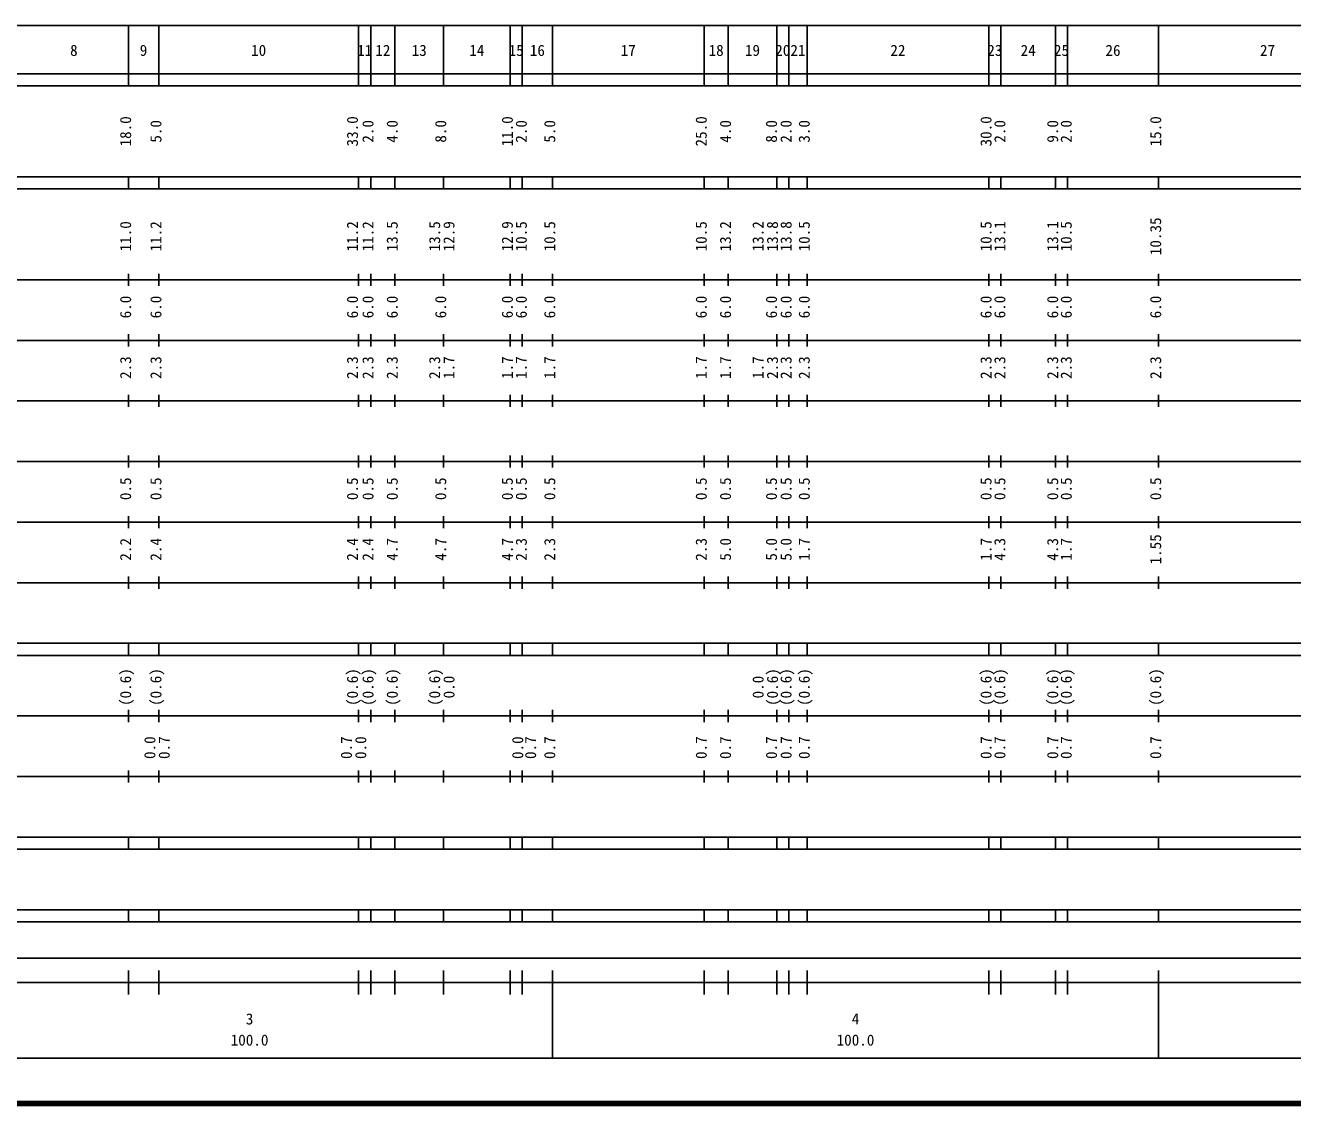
# Model space of a CAD drawing. Units: millimetres on the paper, enlarged 1000 times. Extents: x 40000 to 680000, y 20000 to 380000.
# Drawn here: x 280994 to 490150, y 20000 to 198000 of the extents above; entities that cross this region are included whole.
import ezdxf
from ezdxf.enums import TextEntityAlignment as Align

# ---------------------------------------------------------------- set-up
doc = ezdxf.new("R2010")
doc.units = ezdxf.units.MM
doc.header["$LTSCALE"] = 1000
doc.layers.add('M-TTL', color=2, linetype='Continuous', lineweight=140)
doc.layers.add('M-TTL-BAND', color=7, linetype='Continuous', lineweight=25)
doc.styles.add('ＭＳ ゴシック', font='')
doc.styles.get('ＭＳ ゴシック').set_extended_font_data('MS Gothic')

msp = doc.modelspace()

# ---------------------------------------------------------------- linework, layer by layer
at = {"layer": 'M-TTL'}
msp.add_line((40000, 20000), (680000, 20000), dxfattribs=at)
at = {"layer": 'M-TTL-BAND'}
for p, q in [((68000, 198000), (579000, 198000)), ((298000, 188000), (298000, 198000)), ((303000, 188000), (303000, 198000)), ((336000, 188000), (336000, 198000)), ((338000, 188000), (338000, 198000)), ((342000, 188000), (342000, 198000)), ((350000, 188000), (350000, 198000)), ((361000, 188000), (361000, 198000)), ((363000, 188000), (363000, 198000)), ((368000, 188000), (368000, 198000)), ((393000, 188000), (393000, 198000)), ((397000, 188000), (397000, 198000)), ((405000, 188000), (405000, 198000)), ((407000, 188000), (407000, 198000)), ((410000, 188000), (410000, 198000)), ((440000, 188000), (440000, 198000)), ((442000, 188000), (442000, 198000)), ((451000, 188000), (451000, 198000)), ((453000, 188000), (453000, 198000)), ((468000, 188000), (468000, 198000)), ((40000, 190000), (579000, 190000)), ((40000, 188000), (579000, 188000)), ((40000, 173000), (579000, 173000)), ((298000, 171000), (298000, 173000)), ((303000, 171000), (303000, 173000)), ((336000, 171000), (336000, 173000)), ((338000, 171000), (338000, 173000)), ((342000, 171000), (342000, 173000)), ((350000, 171000), (350000, 173000)), ((361000, 171000), (361000, 173000)), ((363000, 171000), (363000, 173000)), ((368000, 171000), (368000, 173000)), ((393000, 171000), (393000, 173000)), ((397000, 171000), (397000, 173000)), ((405000, 171000), (405000, 173000)), ((407000, 171000), (407000, 173000)), ((410000, 171000), (410000, 173000)), ((440000, 171000), (440000, 173000)), ((442000, 171000), (442000, 173000)), ((451000, 171000), (451000, 173000)), ((453000, 171000), (453000, 173000)), ((468000, 171000), (468000, 173000)), ((40000, 171000), (579000, 171000)), ((298000, 155000), (298000, 157000)), ((303000, 155000), (303000, 157000)), ((336000, 155000), (336000, 157000)), ((338000, 155000), (338000, 157000)), ((342000, 155000), (342000, 157000)), ((350000, 155000), (350000, 157000)), ((361000, 155000), (361000, 157000)), ((363000, 155000), (363000, 157000)), ((368000, 155000), (368000, 157000)), ((393000, 155000), (393000, 157000)), ((397000, 155000), (397000, 157000)), ((405000, 155000), (405000, 157000)), ((407000, 155000), (407000, 157000)), ((410000, 155000), (410000, 157000)), ((440000, 155000), (440000, 157000)), ((442000, 155000), (442000, 157000)), ((451000, 155000), (451000, 157000)), ((453000, 155000), (453000, 157000)), ((468000, 155000), (468000, 157000)), ((40000, 156000), (579000, 156000)), ((298000, 145000), (298000, 147000)), ((303000, 145000), (303000, 147000)), ((336000, 145000), (336000, 147000)), ((338000, 145000), (338000, 147000)), ((342000, 145000), (342000, 147000)), ((350000, 145000), (350000, 147000)), ((361000, 145000), (361000, 147000)), ((363000, 145000), (363000, 147000)), ((368000, 145000), (368000, 147000)), ((393000, 145000), (393000, 147000)), ((397000, 145000), (397000, 147000)), ((405000, 145000), (405000, 147000)), ((407000, 145000), (407000, 147000)), ((410000, 145000), (410000, 147000)), ((440000, 145000), (440000, 147000)), ((442000, 145000), (442000, 147000)), ((451000, 145000), (451000, 147000)), ((453000, 145000), (453000, 147000)), ((468000, 145000), (468000, 147000)), ((46000, 146000), (579000, 146000)), ((52000, 136000), (579000, 136000)), ((298000, 135000), (298000, 137000)), ((303000, 135000), (303000, 137000)), ((336000, 135000), (336000, 137000)), ((338000, 135000), (338000, 137000)), ((342000, 135000), (342000, 137000)), ((350000, 135000), (350000, 137000)), ((361000, 135000), (361000, 137000)), ((363000, 135000), (363000, 137000)), ((368000, 135000), (368000, 137000)), ((393000, 135000), (393000, 137000)), ((397000, 135000), (397000, 137000)), ((405000, 135000), (405000, 137000)), ((407000, 135000), (407000, 137000)), ((410000, 135000), (410000, 137000)), ((440000, 135000), (440000, 137000)), ((442000, 135000), (442000, 137000)), ((451000, 135000), (451000, 137000)), ((453000, 135000), (453000, 137000)), ((468000, 135000), (468000, 137000)), ((46000, 126000), (579000, 126000)), ((298000, 125000), (298000, 127000)), ((303000, 125000), (303000, 127000)), ((336000, 125000), (336000, 127000)), ((338000, 125000), (338000, 127000)), ((342000, 125000), (342000, 127000)), ((350000, 125000), (350000, 127000)), ((361000, 125000), (361000, 127000)), ((363000, 125000), (363000, 127000)), ((368000, 125000), (368000, 127000)), ((393000, 125000), (393000, 127000)), ((397000, 125000), (397000, 127000)), ((405000, 125000), (405000, 127000)), ((407000, 125000), (407000, 127000)), ((410000, 125000), (410000, 127000)), ((440000, 125000), (440000, 127000)), ((442000, 125000), (442000, 127000)), ((451000, 125000), (451000, 127000)), ((453000, 125000), (453000, 127000)), ((468000, 125000), (468000, 127000)), ((52000, 116000), (579000, 116000)), ((298000, 115000), (298000, 117000)), ((303000, 115000), (303000, 117000)), ((336000, 115000), (336000, 117000)), ((338000, 115000), (338000, 117000)), ((342000, 115000), (342000, 117000)), ((350000, 115000), (350000, 117000)), ((361000, 115000), (361000, 117000)), ((363000, 115000), (363000, 117000)), ((368000, 115000), (368000, 117000)), ((393000, 115000), (393000, 117000)), ((397000, 115000), (397000, 117000)), ((405000, 115000), (405000, 117000)), ((407000, 115000), (407000, 117000)), ((410000, 115000), (410000, 117000)), ((440000, 115000), (440000, 117000)), ((442000, 115000), (442000, 117000)), ((451000, 115000), (451000, 117000)), ((453000, 115000), (453000, 117000)), ((468000, 115000), (468000, 117000)), ((298000, 105000), (298000, 107000)), ((303000, 105000), (303000, 107000)), ((336000, 105000), (336000, 107000)), ((338000, 105000), (338000, 107000)), ((342000, 105000), (342000, 107000)), ((350000, 105000), (350000, 107000)), ((361000, 105000), (361000, 107000)), ((363000, 105000), (363000, 107000)), ((368000, 105000), (368000, 107000)), ((393000, 105000), (393000, 107000)), ((397000, 105000), (397000, 107000)), ((405000, 105000), (405000, 107000)), ((407000, 105000), (407000, 107000)), ((410000, 105000), (410000, 107000)), ((440000, 105000), (440000, 107000)), ((442000, 105000), (442000, 107000)), ((451000, 105000), (451000, 107000)), ((453000, 105000), (453000, 107000)), ((468000, 105000), (468000, 107000)), ((46000, 106000), (579000, 106000)), ((40000, 96000), (579000, 96000)), ((298000, 94000), (298000, 96000)), ((303000, 94000), (303000, 96000)), ((336000, 94000), (336000, 96000)), ((338000, 94000), (338000, 96000)), ((342000, 94000), (342000, 96000)), ((350000, 94000), (350000, 96000)), ((361000, 94000), (361000, 96000)), ((363000, 94000), (363000, 96000)), ((368000, 94000), (368000, 96000)), ((393000, 94000), (393000, 96000)), ((397000, 94000), (397000, 96000)), ((405000, 94000), (405000, 96000)), ((407000, 94000), (407000, 96000)), ((410000, 94000), (410000, 96000)), ((440000, 94000), (440000, 96000)), ((442000, 94000), (442000, 96000)), ((451000, 94000), (451000, 96000)), ((453000, 94000), (453000, 96000)), ((468000, 94000), (468000, 96000)), ((40000, 94000), (579000, 94000)), ((49000, 84000), (579000, 84000)), ((298000, 83000), (298000, 85000)), ((303000, 83000), (303000, 85000)), ((336000, 83000), (336000, 85000)), ((338000, 83000), (338000, 85000)), ((342000, 83000), (342000, 85000)), ((350000, 83000), (350000, 85000)), ((361000, 83000), (361000, 85000)), ((363000, 83000), (363000, 85000)), ((368000, 83000), (368000, 85000)), ((393000, 83000), (393000, 85000)), ((397000, 83000), (397000, 85000)), ((405000, 83000), (405000, 85000)), ((407000, 83000), (407000, 85000)), ((410000, 83000), (410000, 85000)), ((440000, 83000), (440000, 85000)), ((442000, 83000), (442000, 85000)), ((451000, 83000), (451000, 85000)), ((453000, 83000), (453000, 85000)), ((468000, 83000), (468000, 85000)), ((40000, 74000), (579000, 74000)), ((298000, 73000), (298000, 75000)), ((303000, 73000), (303000, 75000)), ((336000, 73000), (336000, 75000)), ((338000, 73000), (338000, 75000)), ((342000, 73000), (342000, 75000)), ((350000, 73000), (350000, 75000)), ((361000, 73000), (361000, 75000)), ((363000, 73000), (363000, 75000)), ((368000, 73000), (368000, 75000)), ((393000, 73000), (393000, 75000)), ((397000, 73000), (397000, 75000)), ((405000, 73000), (405000, 75000)), ((407000, 73000), (407000, 75000)), ((410000, 73000), (410000, 75000)), ((440000, 73000), (440000, 75000)), ((442000, 73000), (442000, 75000)), ((451000, 73000), (451000, 75000)), ((453000, 73000), (453000, 75000)), ((468000, 73000), (468000, 75000)), ((40000, 64000), (579000, 64000)), ((298000, 62000), (298000, 64000)), ((303000, 62000), (303000, 64000)), ((336000, 62000), (336000, 64000)), ((338000, 62000), (338000, 64000)), ((342000, 62000), (342000, 64000)), ((350000, 62000), (350000, 64000)), ((361000, 62000), (361000, 64000)), ((363000, 62000), (363000, 64000)), ((368000, 62000), (368000, 64000)), ((393000, 62000), (393000, 64000)), ((397000, 62000), (397000, 64000)), ((405000, 62000), (405000, 64000)), ((407000, 62000), (407000, 64000)), ((410000, 62000), (410000, 64000)), ((440000, 62000), (440000, 64000)), ((442000, 62000), (442000, 64000)), ((451000, 62000), (451000, 64000)), ((453000, 62000), (453000, 64000)), ((468000, 62000), (468000, 64000)), ((40000, 62000), (579000, 62000)), ((40000, 52000), (579000, 52000)), ((298000, 50000), (298000, 52000)), ((303000, 50000), (303000, 52000)), ((336000, 50000), (336000, 52000)), ((338000, 50000), (338000, 52000)), ((342000, 50000), (342000, 52000)), ((350000, 50000), (350000, 52000)), ((361000, 50000), (361000, 52000)), ((363000, 50000), (363000, 52000)), ((368000, 50000), (368000, 52000)), ((393000, 50000), (393000, 52000)), ((397000, 50000), (397000, 52000)), ((405000, 50000), (405000, 52000)), ((407000, 50000), (407000, 52000)), ((410000, 50000), (410000, 52000)), ((440000, 50000), (440000, 52000)), ((442000, 50000), (442000, 52000)), ((451000, 50000), (451000, 52000)), ((453000, 50000), (453000, 52000)), ((468000, 50000), (468000, 52000)), ((40000, 50000), (579000, 50000)), ((71000, 44000), (565000, 44000)), ((298000, 38000), (298000, 42000)), ((303000, 38000), (303000, 42000)), ((336000, 38000), (336000, 42000)), ((338000, 38000), (338000, 42000)), ((342000, 38000), (342000, 42000)), ((350000, 38000), (350000, 42000)), ((361000, 38000), (361000, 42000)), ((363000, 38000), (363000, 42000)), ((368000, 27500), (368000, 42000)), ((393000, 38000), (393000, 42000)), ((397000, 38000), (397000, 42000)), ((405000, 38000), (405000, 42000)), ((407000, 38000), (407000, 42000)), ((410000, 38000), (410000, 42000)), ((440000, 38000), (440000, 42000)), ((442000, 38000), (442000, 42000)), ((451000, 38000), (451000, 42000)), ((453000, 38000), (453000, 42000)), ((468000, 27500), (468000, 42000)), ((40000, 40000), (579000, 40000)), ((68000, 27500), (579000, 27500))]:
    msp.add_line(p, q, dxfattribs=at)

# ---------------------------------------------------------------- texts
at = {"layer": 'M-TTL-BAND', "style": 'ＭＳ ゴシック'}
for s, p in [('8', (289000, 192405)), ('9', (300500, 192405)), ('10', (319500, 192405)), ('11', (337000, 192405)), ('12', (340000, 192405)), ('13', (346000, 192405)), ('14', (355500, 192405)), ('15', (362000, 192405)), ('16', (365500, 192405)), ('17', (380500, 192405)), ('18', (395000, 192405)), ('19', (401000, 192405)), ('20', (406000, 192405)), ('21', (408500, 192405)), ('22', (425000, 192405)), ('23', (441000, 192405)), ('24', (446500, 192405)), ('25', (452000, 192405)), ('26', (460500, 192405)), ('27', (486000, 192405)), ('3', (318000, 32523)), ('4', (418000, 32523)), ('100.0', (318000, 29033)), ('100.0', (418000, 29033))]:
    msp.add_text(s, height=1833, dxfattribs=at).set_placement(p, align=Align.BOTTOM_CENTER)
for s, p in [('18.0', (299000, 180500)), ('5.0', (304000, 180500)), ('33.0', (336436, 180500)), ('2.0', (339000, 180500)), ('4.0', (343000, 180500)), ('8.0', (351000, 180500)), ('11.0', (362000, 180500)), ('2.0', (364301, 180500)), ('5.0', (369000, 180500)), ('25.0', (394000, 180500)), ('4.0', (398000, 180500)), ('8.0', (405586, 180500)), ('2.0', (408000, 180500)), ('3.0', (411000, 180500)), ('30.0', (441000, 180500)), ('2.0', (443282, 180500)), ('9.0', (452000, 180500)), ('2.0', (454235, 180500)), ('15.0', (469000, 180500)), ('11.0', (299000, 163174)), ('11.2', (304000, 163174)), ('11.2', (336436, 163174)), ('11.2', (339000, 163174)), ('13.5', (343000, 163174)), ('13.5', (350000, 163174)), ('12.9', (352370, 163174)), ('12.9', (362000, 163174)), ('10.5', (364301, 163174)), ('10.5', (369000, 163174)), ('10.5', (394000, 163174)), ('13.2', (398000, 163174)), ('13.2', (403383, 163174)), ('13.8', (405753, 163174)), ('13.8', (408000, 163174)), ('10.5', (411000, 163174)), ('10.5', (441000, 163174)), ('13.1', (443282, 163174)), ('13.1', (452000, 163174)), ('10.5', (454235, 163174)), ('10.35', (469000, 163174)), ('6.0', (299000, 151500)), ('6.0', (304000, 151500)), ('6.0', (336436, 151500)), ('6.0', (339000, 151500)), ('6.0', (343000, 151500)), ('6.0', (351000, 151500)), ('6.0', (362000, 151500)), ('6.0', (364301, 151500)), ('6.0', (369000, 151500)), ('6.0', (394000, 151500)), ('6.0', (398000, 151500)), ('6.0', (405586, 151500)), ('6.0', (408000, 151500)), ('6.0', (411000, 151500)), ('6.0', (441000, 151500)), ('6.0', (443282, 151500)), ('6.0', (452000, 151500)), ('6.0', (454235, 151500)), ('6.0', (469000, 151500)), ('2.3', (299000, 141500)), ('2.3', (304000, 141500)), ('2.3', (336436, 141500)), ('2.3', (339000, 141500)), ('2.3', (343000, 141500)), ('2.3', (350000, 141500)), ('1.7', (352370, 141500)), ('1.7', (362000, 141500)), ('1.7', (364301, 141500)), ('1.7', (369000, 141500)), ('1.7', (394000, 141500)), ('1.7', (398000, 141500)), ('1.7', (403383, 141500)), ('2.3', (405753, 141500)), ('2.3', (408000, 141500)), ('2.3', (411000, 141500)), ('2.3', (441000, 141500)), ('2.3', (443282, 141500)), ('2.3', (452000, 141500)), ('2.3', (454235, 141500)), ('2.3', (469000, 141500)), ('0.5', (299000, 121500)), ('0.5', (304000, 121500)), ('0.5', (336436, 121500)), ('0.5', (339000, 121500)), ('0.5', (343000, 121500)), ('0.5', (351000, 121500)), ('0.5', (362000, 121500)), ('0.5', (364301, 121500)), ('0.5', (369000, 121500)), ('0.5', (394000, 121500)), ('0.5', (398000, 121500)), ('0.5', (405586, 121500)), ('0.5', (408000, 121500)), ('0.5', (411000, 121500)), ('0.5', (441000, 121500)), ('0.5', (443282, 121500)), ('0.5', (452000, 121500)), ('0.5', (454235, 121500)), ('0.5', (469000, 121500)), ('2.2', (299000, 111500)), ('2.4', (304000, 111500)), ('2.4', (336436, 111500)), ('2.4', (339000, 111500)), ('4.7', (343000, 111500)), ('4.7', (351000, 111500)), ('4.7', (362000, 111500)), ('2.3', (364301, 111500)), ('2.3', (369000, 111500)), ('2.3', (394000, 111500)), ('5.0', (398000, 111500)), ('5.0', (405586, 111500)), ('5.0', (408000, 111500)), ('1.7', (411000, 111500)), ('1.7', (441000, 111500)), ('4.3', (443282, 111500)), ('4.3', (452000, 111500)), ('1.7', (454235, 111500)), ('1.55', (469000, 111500)), ('(0.6)', (299000, 88764)), ('(0.6)', (304000, 88764)), ('(0.6)', (336436, 88764)), ('(0.6)', (339000, 88764)), ('(0.6)', (343000, 88764)), ('(0.6)', (350000, 88764)), ('0.0', (352370, 88764)), ('0.0', (403383, 88764)), ('(0.6)', (405753, 88764)), ('(0.6)', (408000, 88764)), ('(0.6)', (411000, 88764)), ('(0.6)', (441000, 88764)), ('(0.6)', (443282, 88764)), ('(0.6)', (452000, 88764)), ('(0.6)', (454235, 88764)), ('(0.6)', (469000, 88764)), ('0.0', (303000, 78764)), ('0.7', (305370, 78764)), ('0.7', (335436, 78764)), ('0.0', (337806, 78764)), ('0.0', (363710, 78764)), ('0.7', (365839, 78764)), ('0.7', (369000, 78764)), ('0.7', (394000, 78764)), ('0.7', (398000, 78764)), ('0.7', (405586, 78764)), ('0.7', (408000, 78764)), ('0.7', (411000, 78764)), ('0.7', (441000, 78764)), ('0.7', (443282, 78764)), ('0.7', (452000, 78764)), ('0.7', (454235, 78764)), ('0.7', (469000, 78764))]:
    msp.add_text(s, height=1833, rotation=90, dxfattribs=at).set_placement(p, align=Align.BOTTOM_CENTER)

doc.saveas('drawing.dxf')
